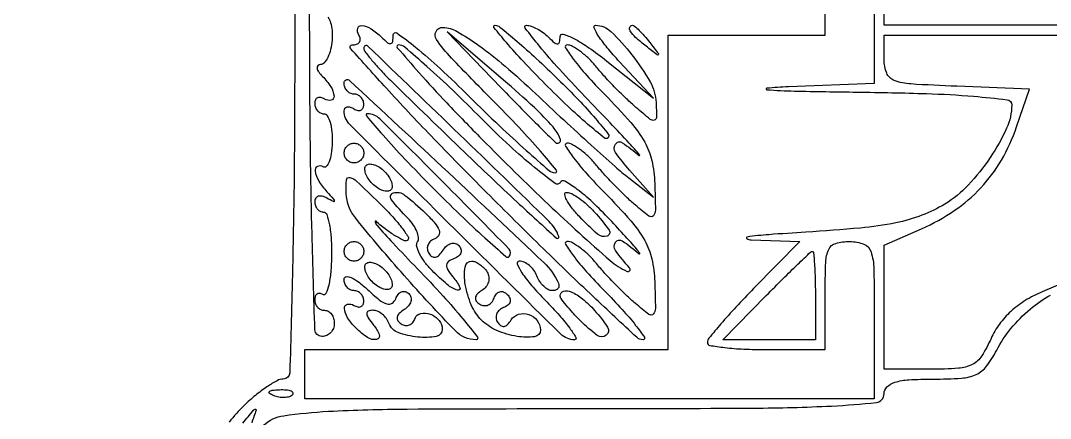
# Model space of a CAD drawing. Extents: x 23 to 255, y 40 to 184.
# Drawn here: x 208.71 to 217.59, y 68.27 to 71.7 of the extents above; entities that cross this region are included whole.
import ezdxf

# ---------------------------------------------------------------- set-up
doc = ezdxf.new("R2010")
doc.units = 0
doc.header["$MEASUREMENT"] = 0

msp = doc.modelspace()

# ---------------------------------------------------------------- linework, layer by layer
for points in [[(207.919475, 175.632891, 0.000007), (191.762556, 175.634099, 0.00002), (173.0434, 175.634494, 0.000013), (151.49745, 175.633531)], [(218.0988, 71.6562), (217.1259, 71.6562), (216.153, 71.6562), (216.153, 72.5868), (216.153, 73.5174), (216.6183, 73.5174), (217.0836, 73.5174), (217.0836, 75.3363), (217.0836, 77.1552), (216.6183, 77.1552), (216.153, 77.1552), (216.153, 78.255, -0.002868)], [(210.277157, 77.532731, 0.058483), (210.419245, 77.478356, 0.061239), (210.565744, 77.459748, 0.034349), (210.745107, 77.471362), (211.077, 77.515878), (211.077, 73.063239, -0.00101), (211.072523, 70.845704, -0.004667), (211.05537, 69.563045, -0.00183), (211.03168, 68.66475, -0.405446), (210.975879, 68.6106, 0.125373), (210.922396, 68.596975, 0.023164), (210.834762, 68.543822, 0.023563), (210.735738, 68.470303, 0.019557), (210.637479, 68.383272, 0.038999), (210.510034, 68.240534, 0.083236)], [(216.0684, 74.408994), (216.0684, 71.155187), (215.32815, 71.12699, 0.015356), (215.141969, 71.114164, 0.915504), (215.14211, 71.101681, 0.014327), (215.380229, 71.090198, 0.001619), (215.92035, 71.081397, -0.00434), (216.517572, 71.068414, -0.013056), (216.924551, 71.045384, -0.009774), (217.21319, 71.015786, -0.378992), (217.2528, 70.971036, -0.107738), (217.208965, 70.769966, -0.041125), (217.067901, 70.518661, -0.040766), (216.877613, 70.28102, -0.065229), (216.676398, 70.117021, -0.048758), (216.479532, 70.02043, -0.03988), (216.253995, 69.955825, -0.026822), (215.948566, 69.911029, -0.008055), (215.479855, 69.875391, 0.003678), (215.159689, 69.853864, 0.016562), (214.973234, 69.833722, 0.694334), (214.970263, 69.8202, 0.136094), (215.00772, 69.808503), (215.427539, 69.795), (215.02887, 69.390244, 0.006974), (214.876103, 69.230756, 0.010375), (214.747309, 69.0866, 0.005802), (214.643701, 68.962797, 0.173001), (214.6302, 68.924944, 0.36515), (214.650423, 68.900945, 0.012914), (214.779308, 68.882185, 0.018485), (214.943186, 68.868758, 0.011196), (215.1378, 68.8644), (215.6454, 68.8644), (215.6454, 69.3297, -0.008616), (215.650358, 69.617376, -0.098356), (215.676164, 69.72732, -0.221767), (215.735987, 69.778501, -0.067911), (215.8569, 69.795, -0.093656), (215.979453, 69.771841, -0.227396), (216.040641, 69.70617, -0.071364), (216.064452, 69.558991, -0.004478), (216.0684, 69.1182), (216.0684, 68.4414), (213.615, 68.4414), (211.1616, 68.4414), (211.1616, 68.6529), (211.1616, 68.8644), (212.7267, 68.8644), (214.2918, 68.8644), (214.2918, 70.218), (214.2918, 71.5716), (214.9686, 71.5716), (215.6454, 71.5716), (215.6454, 73.0521)], [(211.360549, 71.725098, -0.080681), (211.38379, 71.678672, -0.058952), (211.396608, 71.610312, -0.037557), (211.396, 71.5293, -0.03702), (211.383215, 71.448317, -0.053372), (211.359237, 71.379928, -0.067467), (211.328543, 71.332936, -0.217711), (211.295428, 71.3178, 0.195839), (211.273207, 71.308749, 0.249233), (211.266583, 71.287978, 0.112522), (211.280534, 71.255336, 0.039371), (211.31388, 71.21628, -0.054922), (211.385051, 71.127485, -0.120375), (211.412797, 71.0455, -0.380775), (211.387532, 71.01163, -0.191234), (211.3308, 71.0217, 0.082592), (211.298474, 71.034941, 0.161196), (211.271051, 71.032309, 0.182303), (211.252823, 71.014421, 0.108972), (211.2462, 70.984393, 0.086847), (211.252187, 70.950183, 0.094218), (211.269389, 70.921118, 0.100204), (211.295028, 70.901677, 0.112731), (211.325142, 70.8948, -0.268964), (211.35501, 70.87748, -0.060335), (211.378799, 70.821102, -0.047025), (211.393951, 70.740039, -0.029816), (211.39695, 70.643913, -0.027737), (211.389118, 70.550765, -0.056507), (211.370818, 70.47976, -0.102677), (211.345862, 70.440804, -0.350918), (211.318008, 70.437406, 0.247598), (211.269257, 70.440733, 0.339777), (211.249058, 70.403619, 0.09788), (211.2812, 70.31605, 0.050355), (211.35195, 70.222509, -0.004358), (211.409049, 70.159907, -0.184745), (211.4154, 70.143305, -0.561535), (211.407337, 70.138389, -0.009535), (211.35195, 70.168282, 0.065956), (211.311468, 70.184556, 0.132257), (211.277264, 70.18413, 0.182297), (211.254805, 70.167544, 0.144512), (211.2462, 70.138393, 0.083034), (211.251922, 70.104176, 0.092674), (211.268413, 70.075118, 0.10059), (211.292976, 70.055687, 0.117732), (211.321819, 70.0488, -0.325813), (211.350951, 70.027562, -0.031996), (211.373476, 69.938214, -0.030798), (211.388309, 69.816642, -0.018912), (211.391487, 69.672336, -0.017644), (211.384255, 69.530911, -0.034178), (211.366819, 69.419106, -0.048061), (211.343127, 69.347392, -0.45537), (211.315868, 69.338928, 0.106827), (211.289328, 69.348338, 0.181138), (211.266665, 69.34302, 0.162924), (211.251452, 69.323373, 0.084167), (211.2462, 69.292393, 0.093332), (211.25264, 69.258193, 0.09642), (211.271051, 69.229118, 0.099167), (211.29852, 69.209658, 0.105053), (211.3308, 69.2028, -0.13236), (211.363062, 69.194107, -0.100566), (211.390549, 69.169665, -0.087856), (211.40904, 69.133102, -0.073375), (211.4154, 69.09, -0.0934), (211.407286, 69.046941, -0.09644), (211.38409, 69.010335, -0.099154), (211.349481, 68.985834, -0.104978), (211.308812, 68.9772, -0.40389), (211.248296, 69.035612, -0.002531), (211.223279, 69.860692, -0.005167), (211.205057, 71.082221, -0.000968), (211.199134, 73.32)], [(217.839061, 69.4989), (217.515804, 69.362331, 0.038693), (217.369188, 69.286545, 0.046262), (217.245156, 69.192864, 0.049043), (217.146465, 69.083346, 0.054735), (217.075121, 68.960481, -0.038049), (216.994238, 68.809851, -0.13329), (216.913373, 68.736467, -0.101242), (216.793758, 68.703348, -0.017082), (216.555348, 68.6952), (216.153, 68.6952), (216.153, 69.228819), (216.153, 69.762438), (216.476034, 69.90496, 0.045345), (216.758201, 70.061366, 0.055677), (216.986913, 70.257159, 0.056437), (217.164455, 70.496217, 0.048582), (217.294716, 70.781029), (217.406809, 71.1063), (216.779905, 71.131009, -0.005547), (216.383287, 71.15105, -0.073576), (216.240426, 71.18127, -0.212393), (216.175831, 71.2444, -0.09486), (216.153, 71.363659), (216.153, 71.5716), (217.0836, 71.5716), (218.0142, 71.5716)], [(210.805071, 68.213493, -0.14912), (210.979258, 68.295392, -0.022865), (211.364809, 68.333191, -0.011641), (212.043008, 68.352677, -0.001361), (213.558211, 68.3568, 0.001341), (215.026678, 68.360739, 0.010876), (215.699385, 68.378984, 0.01543), (216.086986, 68.409951, 0.382184), (216.153, 68.4837, -0.199709), (216.177866, 68.543473, -0.122979), (216.244288, 68.583072, -0.059105), (216.366918, 68.604729, -0.014184), (216.573827, 68.6106, 0.016389), (216.819453, 68.618653, 0.090108), (216.947516, 68.65071, 0.124382), (217.035782, 68.720999, 0.043415), (217.123244, 68.859264, -0.053334), (217.246471, 69.045792, -0.045239), (217.41278, 69.213637, -0.047654), (217.587459, 69.33426, -0.127969)], [(210.625772, 68.2299, -0.001774), (210.717986, 68.344138, -0.209904), (210.734482, 68.352607, -0.531091), (210.741242, 68.343804, -0.003468), (210.704041, 68.234643, 0.007091)]]:
    msp.add_lwpolyline(points, format="xyb")
for points in [[(211.82148, 71.55468, 0.022314), (211.873913, 71.506729, 0.22434), (211.90185, 71.499453, 0.31857), (211.918706, 71.516927, 0.037665), (211.923, 71.573845, -0.609666), (211.954436, 71.590044, -0.015495), (212.116147, 71.467065, -0.016646), (212.328152, 71.283192, -0.008678), (212.580522, 71.040865, 0.005723), (212.838343, 70.790358, 0.008696), (213.068576, 70.579214, 0.004143), (213.267225, 70.406213, 0.178926), (213.318654, 70.3872, 0.632651), (213.32903, 70.40909, 0.006965), (213.191651, 70.57237, 0.011118), (213.007623, 70.775693, 0.006047), (212.773106, 71.017567, -0.004083), (212.424314, 71.374485, -0.042513), (212.295362, 71.533706, -0.279254), (212.291758, 71.604138, -0.288567), (212.352223, 71.638392, -0.119243), (212.472939, 71.603181, -0.02491), (212.659759, 71.483175, -0.022142), (212.887148, 71.304841, -0.012194), (213.1497, 71.068107, 0.002814), (213.391935, 70.841311, 0.00306), (213.630069, 70.623546, 0.002874), (213.836238, 70.439457, 0.014989), (213.9534, 70.342137), (214.1649, 70.17691), (213.959803, 70.408955, -0.026728), (213.839229, 70.561026, -0.307126), (213.837708, 70.633495, -0.416866), (213.896668, 70.645809, -0.030807), (214.04223, 70.536153, 0.928474), (214.046444, 70.540401, 0.00719), (213.955573, 70.642011, 0.003944), (213.793269, 70.81556, 0.001714), (213.574969, 71.043753, -0.006889), (213.354756, 71.278767, -0.012793), (213.183757, 71.476294, -0.009059), (213.059937, 71.632635, -0.620876), (213.071599, 71.6562, -0.087443), (213.111967, 71.649086, -0.036533), (213.162554, 71.626379, -0.034722), (213.214445, 71.593529, -0.037921), (213.25968, 71.55468, 0.019344), (213.312224, 71.506051, 0.193296), (213.34005, 71.49664, 0.344933), (213.356601, 71.511158, 0.046645), (213.3612, 71.560344, -0.506151), (213.388215, 71.580194, -0.045484), (213.479243, 71.542314, -0.031049), (213.608768, 71.463379, -0.015423), (213.76305, 71.348453), (214.1649, 71.029378), (213.873354, 71.342789, -0.01375), (213.767424, 71.463136, -0.028107), (213.692527, 71.564136, -0.041073), (213.653632, 71.635371, -0.542566), (213.667176, 71.6562, -0.194663), (213.798597, 71.603019, -0.034226), (213.980589, 71.401017, -0.036647), (214.136502, 71.168987, -0.117858), (214.188236, 70.991585, -0.011513), (214.191601, 70.862683, -0.346599), (214.172864, 70.838749, -0.234641), (214.137801, 70.846651, -0.006516), (214.014859, 70.949285, -0.013849), (213.933368, 71.023149, -0.008034), (213.839436, 71.116092, -0.008026), (213.748187, 71.212374, -0.013381), (213.674901, 71.29665, 0.027669), (213.607797, 71.369507, 0.031644), (213.535848, 71.431085, 0.033327), (213.469144, 71.474596, 0.128541), (213.42169, 71.487, 0.585656), (213.408065, 71.462709, 0.025186), (213.476909, 71.361818, 0.021393), (213.590728, 71.224451, 0.010802), (213.74508, 71.060848, -0.014018), (213.969818, 70.81955, -0.052222), (214.089828, 70.650553, -0.072656), (214.151317, 70.491117, -0.047049), (214.176796, 70.29471, -0.005116), (214.182465, 70.065644, -0.187601), (214.164491, 70.017361, -0.390593), (214.126995, 70.013645, -0.015494), (214.010188, 70.107513, -0.014195), (213.9305, 70.179738, -0.008067), (213.838064, 70.271334, -0.00805), (213.747864, 70.366669, -0.013158), (213.674901, 70.45065, 0.027669), (213.607797, 70.523507, 0.031644), (213.535848, 70.585085, 0.033327), (213.469144, 70.628596, 0.128541), (213.42169, 70.641, 0.585656), (213.408065, 70.616709, 0.025186), (213.476909, 70.515818, 0.021393), (213.590728, 70.378451, 0.010802), (213.74508, 70.214848, -0.014018), (213.969818, 69.97355, -0.052222), (214.089828, 69.804553, -0.072656), (214.151317, 69.645117, -0.047049), (214.176796, 69.44871, -0.005116), (214.182465, 69.219644, -0.187601), (214.164491, 69.171361, -0.390593), (214.126995, 69.167645, -0.015494), (214.010188, 69.261513, -0.014195), (213.9305, 69.333738, -0.008067), (213.838064, 69.425334, -0.00805), (213.747864, 69.520669, -0.013158), (213.674901, 69.60465, 0.027669), (213.607797, 69.677507, 0.031644), (213.535848, 69.739085, 0.033327), (213.469144, 69.782596, 0.128541), (213.42169, 69.795, 0.584675), (213.408038, 69.770745, 0.025621), (213.475975, 69.670744, 0.021584), (213.588767, 69.534395, 0.010884), (213.7419, 69.372, -0.009306), (213.895977, 69.209635, -0.018002), (214.011924, 69.073256, -0.017982), (214.08737, 68.970352, -0.601974), (214.076062, 68.949, -0.189585), (214.020982, 68.970663, -0.001318), (213.645665, 69.321769, -0.004834), (213.21829, 69.73155, -0.003045), (212.7267, 70.218, -0.004064), (212.248535, 70.704812, -0.00724), (211.864183, 71.114231, -0.002972), (211.555804, 71.456467, -0.647427), (211.569501, 71.487, 0.083286), (211.607471, 71.493369, 0.161965), (211.631607, 71.511851, 0.181793), (211.63824, 71.539376, 0.108015), (211.6269, 71.5716, -0.191234), (211.61683, 71.628332, -0.380775), (211.6507, 71.653597, -0.120375), (211.732685, 71.625851, -0.054922)], [(213.342651, 71.193154, -0.008473), (213.521448, 71.012565, -0.014075), (213.665157, 70.85369, -0.007703), (213.776299, 70.719511, -0.382625), (213.774566, 70.687766, -0.383583), (213.742522, 70.686071, -0.006722), (213.597754, 70.80632, -0.013117), (213.426913, 70.960078, -0.007898), (213.232111, 71.150812, -0.006405), (213.045064, 71.344738, -0.011841), (212.898938, 71.507742, -0.007878), (212.791335, 71.637743, -0.6292), (212.800195, 71.6562, -0.172893), (212.843069, 71.640918, -0.005447), (212.987674, 71.52018, -0.010009), (213.155973, 71.370592, -0.006705)], [(214.133391, 71.50815, -0.001576), (214.207846, 71.412594, -0.377591), (214.2072, 71.4024, -0.377591), (214.197006, 71.401754, -0.001576), (214.10145, 71.476209, -0.017685), (214.012048, 71.551577, -0.065617), (213.964439, 71.607649, -0.241985), (213.961272, 71.639839, -0.307699), (213.985341, 71.6562, -0.184603), (214.003302, 71.649335, -0.013803), (214.042007, 71.61271, -0.017649), (214.086587, 71.564866, -0.012436)], [(212.85071, 71.120418, 0.002431), (213.029712, 70.936629, 0.003903), (213.184349, 70.781829, 0.000849), (213.32103, 70.647581, 0.196139), (213.33716, 70.641, 0.539604), (213.362939, 70.68025, 0.074678), (213.300235, 70.780802, 0.030002), (213.139177, 70.948014, 0.008904), (212.873682, 71.183868), (212.3883, 71.599836)], [(211.6692, 71.46005, 0.165303), (211.679624, 71.429383, 0.010503), (211.739915, 71.354257, 0.01451), (211.81771, 71.26668, 0.010229), (211.909933, 71.172667, 0.001852), (212.537655, 70.562953, 0.004945), (212.99116, 70.134285, 0.002952), (213.329475, 69.824468, 0.781971), (213.349952, 69.83823, 0.113017), (213.265987, 69.968272, 0.001208), (212.494872, 70.715955, 0.000757), (211.705365, 71.475474, 0.660658)], [(212.686071, 70.677223, 0.007625), (213.261217, 70.113965, 0.010699), (213.792785, 69.630243, 0.077076), (213.938923, 69.537997, 0.805612), (213.959803, 69.567016, -0.02701), (213.839083, 69.71673, -0.314084), (213.837948, 69.787992, -0.413073), (213.89713, 69.799658, -0.030491), (214.04223, 69.689401, 0.859569), (214.047039, 69.693528, 0.037822), (214.018336, 69.732553, 0.00816), (213.925395, 69.83723, 0.002864), (213.78863, 69.98459, 0.015937), (213.640694, 70.132428, 0.027913), (213.508019, 70.243587, 0.02896), (213.402038, 70.31358, 0.406092), (213.36174, 70.303473, -0.438499), (213.31776, 70.294982, -0.011422), (213.14137, 70.431489, -0.016961), (212.927289, 70.617508, -0.009863), (212.682627, 70.854285, 0.006314), (212.435618, 71.096752, 0.009515), (212.213772, 71.30114, 0.004887), (212.022721, 71.467243, 0.178327), (211.969088, 71.487, 0.639994), (211.958258, 71.463521, 0.004563), (212.14462, 71.249128, 0.008996), (212.384436, 70.987899, 0.004978)], [(213.3471, 69.43545, -0.123829), (213.351289, 69.411308, -0.159882), (213.342753, 69.390638, -0.135895), (213.322136, 69.376777, -0.080619), (213.292701, 69.372, -0.129618), (213.25751, 69.381279, -0.063279), (213.220061, 69.409277, -0.056393), (213.186167, 69.450365, -0.052718), (213.161406, 69.4989, 0.066146), (213.134995, 69.547418, 0.062119), (213.09634, 69.588523, 0.066515), (213.051843, 69.616371, 0.106997), (213.008286, 69.6258, 0.531362), (212.991912, 69.601553, 0.051536), (213.031602, 69.526395, 0.031298), (213.114728, 69.417372, 0.014875), (213.2343, 69.2874, -0.011285), (213.355558, 69.15748, -0.022479), (213.444379, 69.048405, -0.027583), (213.496859, 68.968878, -0.578869), (213.485443, 68.949, -0.196865), (213.367035, 68.9975, -0.00103), (212.456078, 69.897913, -0.001023), (211.548527, 70.802354, -0.198827), (211.5, 70.919563, -0.153561), (211.506972, 70.941729, -0.19152), (211.524851, 70.953516, -0.129593), (211.552188, 70.952056, -0.060693), (211.5846, 70.9371, 0.082592), (211.616926, 70.923859, 0.161196), (211.644349, 70.926491, 0.182303), (211.662577, 70.944379, 0.108972), (211.6692, 70.974407, 0.093332), (211.66276, 71.008607, 0.09642), (211.644349, 71.037682, 0.099167), (211.61688, 71.057142, 0.105053), (211.5846, 71.064, -0.114732), (211.552329, 71.071504, -0.100385), (211.524851, 71.092699, -0.093609), (211.50641, 71.124391, -0.085286), (211.5, 71.161699, -0.65451), (211.545797, 71.181697, -0.001058), (212.398398, 70.388253, -0.001891), (213.221772, 69.612896, -0.098673)], [(212.258942, 70.262775, 0.005177), (212.50217, 70.022931, 0.008619), (212.712551, 69.826626, 0.002957), (212.894378, 69.664675, 0.395687), (212.92154, 69.66554, 0.411396), (212.921849, 69.72974, 0.001616), (212.361646, 70.297157, 0.002234), (211.806157, 70.851204, 0.197414), (211.700041, 70.8948, 0.639265), (211.691276, 70.87585, 0.004926), (211.835794, 70.709143, 0.009341), (212.02299, 70.50526, 0.005153)], [(211.6692, 70.5564, -0.099038), (211.662741, 70.524113, -0.097945), (211.644349, 70.496651, -0.097945), (211.616887, 70.478259, -0.099038), (211.5846, 70.4718, -0.099038), (211.552313, 70.478259, -0.097945), (211.524851, 70.496651, -0.097945), (211.506459, 70.524113, -0.099038), (211.5, 70.5564, -0.099038), (211.506459, 70.588687, -0.097945), (211.524851, 70.616149, -0.097945), (211.552313, 70.634541, -0.099038), (211.5846, 70.641, -0.099038), (211.616887, 70.634541, -0.097945), (211.644349, 70.616149, -0.097945), (211.662741, 70.588687, -0.099038)], [(211.907138, 70.307887, -0.08306), (211.913562, 70.267041, -0.196386), (211.90185, 70.23915, -0.196386), (211.873959, 70.227438, -0.08306), (211.833113, 70.233863, -0.068635), (211.787889, 70.256201, -0.04742), (211.74382, 70.29262, -0.04742), (211.707401, 70.336689, -0.068635), (211.685063, 70.381912, -0.08306), (211.678638, 70.422759, -0.196386), (211.69035, 70.45065, -0.196386), (211.718241, 70.462362, -0.08306), (211.759088, 70.455937, -0.068635), (211.804311, 70.433599, -0.04742), (211.84838, 70.39718, -0.04742), (211.884799, 70.353111, -0.068635)], [(212.048299, 69.807499, -0.311355), (212.01964, 69.802233, -0.027636), (211.950841, 69.837809, -0.028404), (211.866649, 69.894092, -0.017801), (211.774616, 69.968769, 0.754823), (211.766472, 69.963481, 0.105573), (211.783835, 69.93234, 0.009378), (211.91957, 69.783012, 0.002796), (212.132231, 69.560203, -0.006747), (212.352567, 69.32567, -0.012504), (212.523967, 69.128541, -0.008668), (212.64876, 68.972106, -0.622367), (212.637387, 68.949, -0.203804), (212.459213, 69.024773, -0.010091), (212.017061, 69.502815, -0.011417), (211.599569, 69.995073, -0.159856), (211.518083, 70.209255, -0.031471), (211.520001, 70.326074, -0.472265), (211.549238, 70.346467, -0.120726), (211.606699, 70.314047, -0.003952), (211.799156, 70.130438, -0.013584), (211.907553, 70.019508, -0.022397), (211.992177, 69.919426, -0.018405), (212.051259, 69.836721, -0.356242)], [(212.201487, 70.038153, -0.022747), (212.281735, 69.953536, -0.090401), (212.31797, 69.892133, -0.20858), (212.315451, 69.849095, -0.189824), (212.282023, 69.819427, 0.090361), (212.245531, 69.798, 0.115579), (212.222652, 69.766587, 0.124281), (212.217059, 69.730092, 0.11509), (212.229148, 69.694142, 0.106087), (212.256356, 69.665798, 0.203354), (212.286752, 69.659851, 0.150059), (212.319153, 69.677802, 0.053403), (212.351975, 69.720068, -0.073792), (212.38361, 69.757559, -0.11073), (212.420996, 69.778081, -0.135524), (212.458057, 69.778528, -0.14099), (212.48945, 69.759818, -0.120894), (212.506725, 69.72912, -0.157804), (212.505409, 69.697117, -0.136826), (212.484823, 69.668648, -0.082792), (212.448219, 69.648291, 0.069674), (212.400131, 69.623166, 0.224106), (212.382977, 69.592447, 0.158858), (212.393267, 69.551589, 0.03274), (212.437428, 69.490673, -0.055993), (212.497022, 69.399882, -0.658969), (212.477383, 69.37639, -0.102795), (212.389153, 69.4241, -0.021209), (212.258314, 69.544286, -0.033002), (212.195732, 69.615723, -0.045355), (212.150198, 69.687904, -0.05355), (212.126166, 69.750768, -0.205762), (212.132192, 69.791265, 0.168873), (212.140622, 69.829146, 0.066927), (212.127289, 69.881523, 0.05608), (212.096122, 69.939265, 0.04463), (212.050678, 69.993637, -0.03058), (211.906552, 70.156559, -0.529184), (211.924777, 70.213392, -0.242791), (212.021358, 70.194884, -0.025181)], [(213.657769, 70.048281, -0.028291), (213.783118, 69.892955, -0.507759), (213.766034, 69.840921, -0.264274), (213.684476, 69.857696, -0.02426), (213.530087, 70.006834, -0.020475), (213.459885, 70.087975, -0.046058), (213.415312, 70.15597, -0.097668), (213.401913, 70.200306, -0.443446), (213.417941, 70.218, -0.124197), (213.461137, 70.207102, -0.030408), (213.523963, 70.168145, -0.029283), (213.592636, 70.113244, -0.025576)], [(211.6692, 69.7104, -0.099038), (211.662741, 69.678113, -0.097945), (211.644349, 69.650651, -0.097945), (211.616887, 69.632259, -0.099038), (211.5846, 69.6258, -0.099038), (211.552313, 69.632259, -0.097945), (211.524851, 69.650651, -0.097945), (211.506459, 69.678113, -0.099038), (211.5, 69.7104, -0.099038), (211.506459, 69.742687, -0.097945), (211.524851, 69.770149, -0.097945), (211.552313, 69.788541, -0.099038), (211.5846, 69.795, -0.099038), (211.616887, 69.788541, -0.097945), (211.644349, 69.770149, -0.097945), (211.662741, 69.742687, -0.099038)], [(215.5608, 69.3297), (215.5608, 68.949), (215.162486, 68.949), (214.764171, 68.949), (215.1378, 69.3297, -0.003089), (215.282805, 69.475635, -0.004906), (215.408927, 69.598569, -0.001345), (215.519688, 69.703864, -0.191648), (215.536114, 69.7104, -0.390701), (215.546057, 69.701231, -0.004047), (215.553549, 69.598569, -0.01011), (215.559025, 69.475674, -0.006079)], [(211.907138, 69.461887, -0.08306), (211.913562, 69.421041, -0.196386), (211.90185, 69.39315, -0.196386), (211.873959, 69.381438, -0.08306), (211.833113, 69.387862, -0.068635), (211.787889, 69.410201, -0.04742), (211.74382, 69.44662, -0.04742), (211.707401, 69.490689, -0.068635), (211.685063, 69.535912, -0.08306), (211.678638, 69.576759, -0.196386), (211.69035, 69.60465, -0.196386), (211.718241, 69.616362, -0.08306), (211.759088, 69.609938, -0.068635), (211.804311, 69.587599, -0.04742), (211.84838, 69.55118, -0.04742), (211.884799, 69.507111, -0.068635)], [(212.732546, 69.531741, -0.110289), (212.74671, 69.490907, -0.099935), (212.742913, 69.446346, -0.094944), (212.72168, 69.40491, -0.088822), (212.686206, 69.373116, 0.055942), (212.646618, 69.342051, 0.161825), (212.630954, 69.311429, 0.20302), (212.638377, 69.282194, 0.092255), (212.668142, 69.255148, 0.114805), (212.704019, 69.243061, 0.12525), (212.740313, 69.248652, 0.116596), (212.77142, 69.271533, 0.090632), (212.792492, 69.308023, -0.082921), (212.812964, 69.344761, -0.15808), (212.84089, 69.363193, -0.168689), (212.872968, 69.361124, -0.096991), (212.905468, 69.339268, -0.096991), (212.927324, 69.306768, -0.168689), (212.929393, 69.27469, -0.15808), (212.910961, 69.246764, -0.082921), (212.874223, 69.226292, 0.090632), (212.837733, 69.20522, 0.116596), (212.814852, 69.174113, 0.12525), (212.809261, 69.137819, 0.114805), (212.821348, 69.101942, 0.092255), (212.848394, 69.072177, 0.20302), (212.877629, 69.064754, 0.161825), (212.908251, 69.080418, 0.055942), (212.939316, 69.120006, -0.186782), (213.00376, 69.168785, -0.152965), (213.090729, 69.166613, -0.145223), (213.16412, 69.114552, -0.167898), (213.192, 69.033865, -0.375235), (213.141211, 68.975717, -0.075023), (212.991689, 68.977941, -0.06035), (212.81488, 69.029779, -0.095199), (212.6844, 69.1182, -0.095199), (212.595979, 69.24868, -0.06035), (212.544141, 69.425489, -0.075023), (212.541917, 69.575011, -0.375235), (212.600065, 69.6258, -0.10298), (212.632766, 69.618993, -0.051776), (212.66965, 69.59817, -0.0483), (212.704796, 69.567721, -0.051741)], [(211.944606, 69.302363, -0.08044), (211.965288, 69.340007, -0.134721), (211.994057, 69.361429, -0.158762), (212.026247, 69.363276, -0.124538), (212.057018, 69.34625, -0.14099), (212.075728, 69.314857, -0.135524), (212.075281, 69.277796, -0.11073), (212.054759, 69.24041, -0.073792), (212.017268, 69.208775, 0.053403), (211.975002, 69.175953, 0.150059), (211.957051, 69.143552, 0.203354), (211.962998, 69.113156, 0.106087), (211.991342, 69.085948, 0.106548), (212.026864, 69.073331, 0.125852), (212.062169, 69.077639, 0.122508), (212.091755, 69.098564, 0.097722), (212.111117, 69.132651, -0.264066), (212.159996, 69.176632, -0.149878), (212.241698, 69.169984, -0.1217), (212.317791, 69.115553, -0.178781), (212.346, 69.039182, -0.365511), (212.294166, 68.977749, -0.068122), (212.13486, 68.972481, -0.060441), (211.965483, 69.011017, -0.218361), (211.888348, 69.086475, 0.067393), (211.863995, 69.130949, 0.062521), (211.828149, 69.16863, 0.066632), (211.786747, 69.19415, 0.105218), (211.746096, 69.2028, 0.103109), (211.708139, 69.194888, 0.314946), (211.695121, 69.173635, 0.136301), (211.70786, 69.136632, 0.022561), (211.7538, 69.0759, -0.085348), (211.802511, 68.991304, -0.470111), (211.779515, 68.951761, -0.190141), (211.701904, 68.968356, -0.04978), (211.60152, 69.05052, -0.054922), (211.530349, 69.139315, -0.120375), (211.502603, 69.2213, -0.380775), (211.527868, 69.25517, -0.191234), (211.5846, 69.2451, 0.082592), (211.616926, 69.231859, 0.161196), (211.644349, 69.234491, 0.182303), (211.662577, 69.252379, 0.108972), (211.6692, 69.282407, 0.093332), (211.66276, 69.316607, 0.09642), (211.644349, 69.345682, 0.099167), (211.61688, 69.365142, 0.105053), (211.5846, 69.372, -0.116684), (211.552331, 69.379635, -0.100527), (211.524851, 69.401183, -0.093003), (211.506404, 69.433407, -0.083809), (211.5, 69.471347, -0.377593), (211.518027, 69.491815, -0.13794), (211.559451, 69.485659, -0.058532), (211.624593, 69.446735, -0.024669), (211.702388, 69.38056, 0.019266), (211.802074, 69.293891, 0.091469), (211.868332, 69.258148, 0.219808), (211.913267, 69.263588, 0.170562)], [(213.657769, 69.202281, -0.038722), (213.770596, 69.056352, -0.394586), (213.758698, 68.987416, -0.333534), (213.681087, 68.987077, -0.036491), (213.53745, 69.11115, -0.01115), (213.469935, 69.181745, -0.015535), (213.412973, 69.248052, -0.011909), (213.369276, 69.304959, -0.159079), (213.3612, 69.3297, -0.345772), (213.390581, 69.367106, -0.162657), (213.455745, 69.361665, -0.071303), (213.55344, 69.302014, -0.036193)], [(211.054088, 68.474887, -0.126455), (211.026429, 68.458539, -0.060344), (210.985372, 68.451842, -0.05415), (210.938203, 68.455008, -0.051402), (210.891938, 68.468209, -0.054073), (210.856687, 68.486952, -0.470617), (210.855228, 68.50237, -0.168741), (210.879911, 68.514326, -0.018894), (210.94305, 68.519321, -0.028489), (211.001947, 68.518391, -0.077125), (211.042554, 68.509024, -0.208169), (211.057997, 68.493403, -0.296942)]]:
    msp.add_lwpolyline(points, format="xyb", close=True)

doc.saveas('drawing.dxf')
